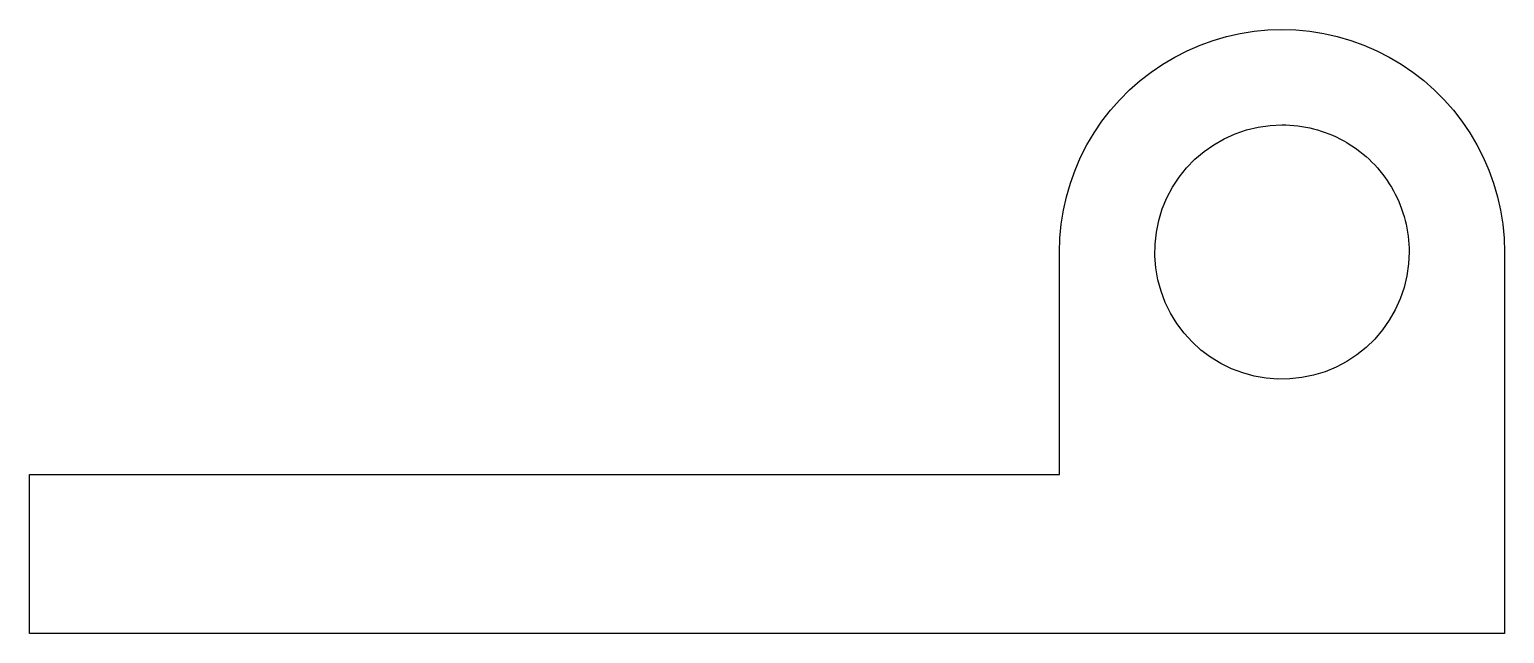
# Model space of a CAD drawing. Header units: metres. Extents: x -35.7 to 10.7, y 0 to 19.
import ezdxf

# ---------------------------------------------------------------- set-up
doc = ezdxf.new("R2010")
doc.units = ezdxf.units.M

msp = doc.modelspace()

# ---------------------------------------------------------------- linework, layer by layer
for points in [[(-3.3, 12), (-3.286, 12.44), (-3.245, 12.877), (-3.176, 13.312), (-3.08, 13.741), (-2.957, 14.163), (-2.808, 14.577), (-2.634, 14.98), (-2.434, 15.372), (-2.21, 15.751), (-1.963, 16.114), (-1.694, 16.462), (-1.403, 16.792), (-1.092, 17.103), (-0.762, 17.394), (-0.414, 17.663), (-0.051, 17.91), (0.328, 18.134), (0.72, 18.334), (1.123, 18.508), (1.537, 18.657), (1.959, 18.78), (2.388, 18.876), (2.823, 18.945), (3.26, 18.986), (3.7, 19), (4.14, 18.986), (4.577, 18.945), (5.012, 18.876), (5.441, 18.78), (5.863, 18.657), (6.277, 18.508), (6.68, 18.334), (7.072, 18.134), (7.451, 17.91), (7.814, 17.663), (8.162, 17.394), (8.492, 17.103), (8.803, 16.792), (9.094, 16.462), (9.363, 16.114), (9.61, 15.751), (9.834, 15.372), (10.034, 14.98), (10.208, 14.577), (10.357, 14.163), (10.48, 13.741), (10.576, 13.312), (10.645, 12.877), (10.686, 12.44), (10.7, 12)], [(7.7, 12), (7.682, 11.624), (7.629, 11.25), (7.541, 10.884), (7.419, 10.528), (7.264, 10.184), (7.077, 9.857), (6.861, 9.548), (6.616, 9.262), (6.345, 9), (6.051, 8.764), (5.736, 8.557), (5.403, 8.381), (5.055, 8.236), (4.695, 8.126), (4.326, 8.049), (3.951, 8.008), (3.574, 8.002), (3.199, 8.032), (2.827, 8.096), (2.464, 8.196), (2.111, 8.329), (1.773, 8.495), (1.452, 8.692), (1.15, 8.918), (0.872, 9.172), (0.618, 9.45), (0.392, 9.752), (0.195, 10.073), (0.029, 10.411), (-0.104, 10.764), (-0.204, 11.127), (-0.268, 11.499), (-0.298, 11.874), (-0.292, 12.251), (-0.251, 12.626), (-0.174, 12.995), (-0.064, 13.355), (0.081, 13.703), (0.257, 14.036), (0.464, 14.351), (0.7, 14.645), (0.962, 14.916), (1.248, 15.161), (1.557, 15.377), (1.884, 15.564), (2.228, 15.719), (2.584, 15.841), (2.95, 15.929), (3.324, 15.982), (3.7, 16)], [(3.7, 16), (3.826, 15.998), (3.951, 15.992), (4.076, 15.982), (4.201, 15.968), (4.326, 15.951), (4.45, 15.929), (4.573, 15.904), (4.695, 15.874), (4.816, 15.841), (4.936, 15.804), (5.055, 15.764), (5.172, 15.719), (5.289, 15.671), (5.403, 15.619), (5.516, 15.564), (5.627, 15.505), (5.736, 15.443), (5.843, 15.377), (5.948, 15.308), (6.051, 15.236), (6.152, 15.161), (6.25, 15.082), (6.345, 15), (6.438, 14.916), (6.528, 14.828), (6.616, 14.738), (6.7, 14.645), (6.782, 14.55), (6.861, 14.452), (6.936, 14.351), (7.008, 14.248), (7.077, 14.143), (7.143, 14.036), (7.205, 13.927), (7.264, 13.816), (7.319, 13.703), (7.371, 13.589), (7.419, 13.472), (7.464, 13.355), (7.504, 13.236), (7.541, 13.116), (7.574, 12.995), (7.604, 12.873), (7.629, 12.75), (7.651, 12.626), (7.668, 12.501), (7.682, 12.376), (7.692, 12.251), (7.698, 12.126), (7.7, 12)], [(-3.3, 5), (-3.3, 5.14), (-3.3, 5.28), (-3.3, 5.42), (-3.3, 5.56), (-3.3, 5.7), (-3.3, 5.84), (-3.3, 5.98), (-3.3, 6.12), (-3.3, 6.26), (-3.3, 6.4), (-3.3, 6.54), (-3.3, 6.68), (-3.3, 6.82), (-3.3, 6.96), (-3.3, 7.1), (-3.3, 7.24), (-3.3, 7.38), (-3.3, 7.52), (-3.3, 7.66), (-3.3, 7.8), (-3.3, 7.94), (-3.3, 8.08), (-3.3, 8.22), (-3.3, 8.36), (-3.3, 8.5), (-3.3, 8.64), (-3.3, 8.78), (-3.3, 8.92), (-3.3, 9.06), (-3.3, 9.2), (-3.3, 9.34), (-3.3, 9.48), (-3.3, 9.62), (-3.3, 9.76), (-3.3, 9.9), (-3.3, 10.04), (-3.3, 10.18), (-3.3, 10.32), (-3.3, 10.46), (-3.3, 10.6), (-3.3, 10.74), (-3.3, 10.88), (-3.3, 11.02), (-3.3, 11.16), (-3.3, 11.3), (-3.3, 11.44), (-3.3, 11.58), (-3.3, 11.72), (-3.3, 11.86), (-3.3, 12)], [(-3.3, 5), (-3.3, 5.14), (-3.3, 5.28), (-3.3, 5.42), (-3.3, 5.56), (-3.3, 5.7), (-3.3, 5.84), (-3.3, 5.98), (-3.3, 6.12), (-3.3, 6.26), (-3.3, 6.4), (-3.3, 6.54), (-3.3, 6.68), (-3.3, 6.82), (-3.3, 6.96), (-3.3, 7.1), (-3.3, 7.24), (-3.3, 7.38), (-3.3, 7.52), (-3.3, 7.66), (-3.3, 7.8), (-3.3, 7.94), (-3.3, 8.08), (-3.3, 8.22), (-3.3, 8.36), (-3.3, 8.5), (-3.3, 8.64), (-3.3, 8.78), (-3.3, 8.92), (-3.3, 9.06), (-3.3, 9.2), (-3.3, 9.34), (-3.3, 9.48), (-3.3, 9.62), (-3.3, 9.76), (-3.3, 9.9), (-3.3, 10.04), (-3.3, 10.18), (-3.3, 10.32), (-3.3, 10.46), (-3.3, 10.6), (-3.3, 10.74), (-3.3, 10.88), (-3.3, 11.02), (-3.3, 11.16), (-3.3, 11.3), (-3.3, 11.44), (-3.3, 11.58), (-3.3, 11.72), (-3.3, 11.86), (-3.3, 12)], [(10.7, 12), (10.7, 11.76), (10.7, 11.52), (10.7, 11.28), (10.7, 11.04), (10.7, 10.8), (10.7, 10.56), (10.7, 10.32), (10.7, 10.08), (10.7, 9.84), (10.7, 9.6), (10.7, 9.36), (10.7, 9.12), (10.7, 8.88), (10.7, 8.64), (10.7, 8.4), (10.7, 8.16), (10.7, 7.92), (10.7, 7.68), (10.7, 7.44), (10.7, 7.2), (10.7, 6.96), (10.7, 6.72), (10.7, 6.48), (10.7, 6.24), (10.7, 6), (10.7, 5.76), (10.7, 5.52), (10.7, 5.28), (10.7, 5.04), (10.7, 4.8), (10.7, 4.56), (10.7, 4.32), (10.7, 4.08), (10.7, 3.84), (10.7, 3.6), (10.7, 3.36), (10.7, 3.12), (10.7, 2.88), (10.7, 2.64), (10.7, 2.4), (10.7, 2.16), (10.7, 1.92), (10.7, 1.68), (10.7, 1.44), (10.7, 1.2), (10.7, 0.96), (10.7, 0.72), (10.7, 0.48), (10.7, 0.24), (10.7, 0)], [(-35.7, 0), (-35.7, 0.1), (-35.7, 0.2), (-35.7, 0.3), (-35.7, 0.4), (-35.7, 0.5), (-35.7, 0.6), (-35.7, 0.7), (-35.7, 0.8), (-35.7, 0.9), (-35.7, 1), (-35.7, 1.1), (-35.7, 1.2), (-35.7, 1.3), (-35.7, 1.4), (-35.7, 1.5), (-35.7, 1.6), (-35.7, 1.7), (-35.7, 1.8), (-35.7, 1.9), (-35.7, 2), (-35.7, 2.1), (-35.7, 2.2), (-35.7, 2.3), (-35.7, 2.4), (-35.7, 2.5), (-35.7, 2.6), (-35.7, 2.7), (-35.7, 2.8), (-35.7, 2.9), (-35.7, 3), (-35.7, 3.1), (-35.7, 3.2), (-35.7, 3.3), (-35.7, 3.4), (-35.7, 3.5), (-35.7, 3.6), (-35.7, 3.7), (-35.7, 3.8), (-35.7, 3.9), (-35.7, 4), (-35.7, 4.1), (-35.7, 4.2), (-35.7, 4.3), (-35.7, 4.4), (-35.7, 4.5), (-35.7, 4.6), (-35.7, 4.7), (-35.7, 4.8), (-35.7, 4.9), (-35.7, 5)], [(-35.7, 5), (-35.052, 5), (-34.404, 5), (-33.756, 5), (-33.108, 5), (-32.46, 5), (-31.812, 5), (-31.164, 5), (-30.516, 5), (-29.868, 5), (-29.22, 5), (-28.572, 5), (-27.924, 5), (-27.276, 5), (-26.628, 5), (-25.98, 5), (-25.332, 5), (-24.684, 5), (-24.036, 5), (-23.388, 5), (-22.74, 5), (-22.092, 5), (-21.444, 5), (-20.796, 5), (-20.148, 5), (-19.5, 5), (-18.852, 5), (-18.204, 5), (-17.556, 5), (-16.908, 5), (-16.26, 5), (-15.612, 5), (-14.964, 5), (-14.316, 5), (-13.668, 5), (-13.02, 5), (-12.372, 5), (-11.724, 5), (-11.076, 5), (-10.428, 5), (-9.78, 5), (-9.132, 5), (-8.484, 5), (-7.836, 5), (-7.188, 5), (-6.54, 5), (-5.892, 5), (-5.244, 5), (-4.596, 5), (-3.948, 5), (-3.3, 5)], [(-20, 5), (-19.666, 5), (-19.332, 5), (-18.998, 5), (-18.664, 5), (-18.33, 5), (-17.996, 5), (-17.662, 5), (-17.328, 5), (-16.994, 5), (-16.66, 5), (-16.326, 5), (-15.992, 5), (-15.658, 5), (-15.324, 5), (-14.99, 5), (-14.656, 5), (-14.322, 5), (-13.988, 5), (-13.654, 5), (-13.32, 5), (-12.986, 5), (-12.652, 5), (-12.318, 5), (-11.984, 5), (-11.65, 5), (-11.316, 5), (-10.982, 5), (-10.648, 5), (-10.314, 5), (-9.98, 5), (-9.646, 5), (-9.312, 5), (-8.978, 5), (-8.644, 5), (-8.31, 5), (-7.976, 5), (-7.642, 5), (-7.308, 5), (-6.974, 5), (-6.64, 5), (-6.306, 5), (-5.972, 5), (-5.638, 5), (-5.304, 5), (-4.97, 5), (-4.636, 5), (-4.302, 5), (-3.968, 5), (-3.634, 5), (-3.3, 5)], [(10.7, 0), (9.772, 0), (8.844, 0), (7.916, 0), (6.988, 0), (6.06, 0), (5.132, 0), (4.204, 0), (3.276, 0), (2.348, 0), (1.42, 0), (0.492, 0), (-0.436, 0), (-1.364, 0), (-2.292, 0), (-3.22, 0), (-4.148, 0), (-5.076, 0), (-6.004, 0), (-6.932, 0), (-7.86, 0), (-8.788, 0), (-9.716, 0), (-10.644, 0), (-11.572, 0), (-12.5, 0), (-13.428, 0), (-14.356, 0), (-15.284, 0), (-16.212, 0), (-17.14, 0), (-18.068, 0), (-18.996, 0), (-19.924, 0), (-20.852, 0), (-21.78, 0), (-22.708, 0), (-23.636, 0), (-24.564, 0), (-25.492, 0), (-26.42, 0), (-27.348, 0), (-28.276, 0), (-29.204, 0), (-30.132, 0), (-31.06, 0), (-31.988, 0), (-32.916, 0), (-33.844, 0), (-34.772, 0), (-35.7, 0)]]:
    msp.add_lwpolyline(points)

doc.saveas('drawing.dxf')
